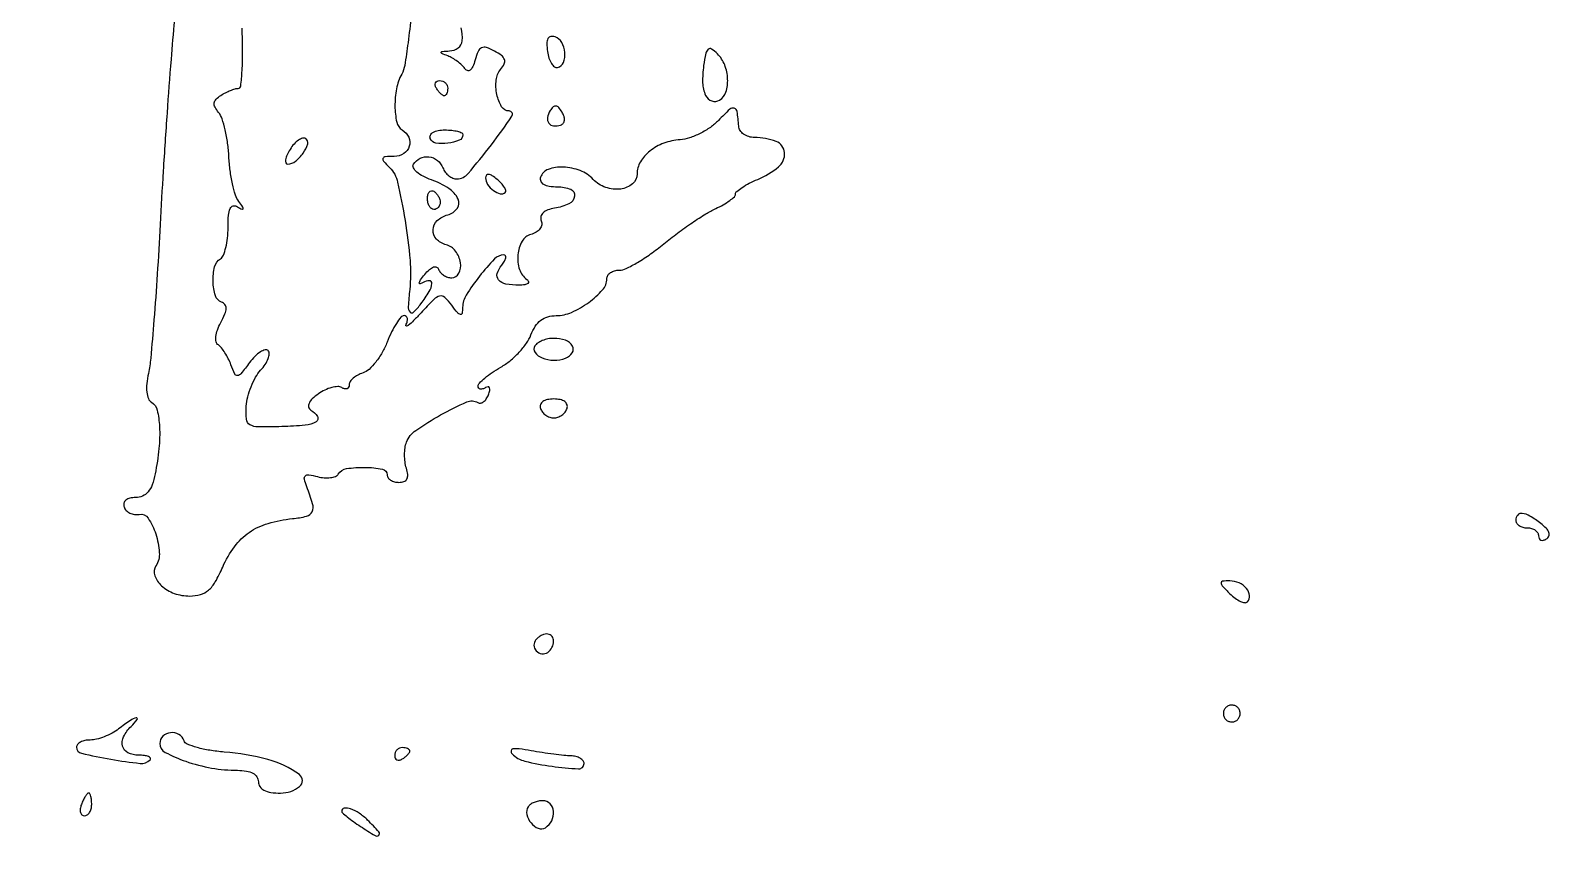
# Model space of a CAD drawing. Extents: x 0 to 4160, y 0 to 3120.
# Drawn here: x 2450.9 to 2652.9, y 1369 to 1478.6 of the extents above; entities that cross this region are included whole.
import ezdxf

# ---------------------------------------------------------------- set-up
doc = ezdxf.new("R2010")
doc.units = 0

msp = doc.modelspace()

# ---------------------------------------------------------------- linework, layer by layer
for points in [[(4159.499279, 606.274193, 0.000001), (4159.667734, 974.478125, 0.000057), (4159.806661, 1380.08378, 0.000034), (4159.883999, 1862.25), (4160, 3120), (3296.563358, 3120), (2433.126717, 3120)], [(757.647081, 3119.740147, 0.000002), (520.492565, 3119.487217, 0.4139)], [(1964.75, 0.149832, 0.000016), (2717.930904, 0.232101, 0.000028), (3351.473438, 0.357111)], [(2501.165597, 1480.60379, -0.009766), (2500.760285, 1477.003695, -0.007751), (2500.317847, 1474.018583, -0.082374), (2499.92448, 1472.858889, 0.075294), (2499.24309, 1470.939295, 0.050305), (2499.032523, 1468.612801, 0.051531), (2499.269304, 1466.530661, 0.202975), (2500, 1465.5, -0.14859), (2500.854318, 1464.530251, -0.183066), (2500.932148, 1463.335606, -0.178735), (2500.195903, 1462.368727, -0.142519), (2498.928571, 1462, 0.015915), (2497.74474, 1461.962308, 0.291832), (2497.454499, 1461.75, 0.281177), (2497.518851, 1461.389909, 0.01509), (2498.347998, 1460.509145, -0.142261), (2499.383239, 1458.62657, -0.014431), (2500.363828, 1453.562917, -0.019056), (2501.022586, 1448.291283, -0.048605), (2500.980568, 1444.443989, 0.012094), (2500.792192, 1442.203112, 0.183976), (2501.021454, 1441.472856, 0.449942), (2501.501576, 1441.445412, 0.033694), (2502.468197, 1442.55887, 0.025553), (2503.555275, 1444.159965, 0.111801), (2503.915808, 1445.238179, 0.448212), (2503.580128, 1445.60381, 0.13235), (2502.75, 1445.367059, -0.072721), (2502.360753, 1445.204408, -0.553417), (2502.243718, 1445.315712, -0.107092), (2502.41242, 1445.699856, -0.013757), (2502.963449, 1446.417695, -0.034995), (2503.58474, 1447.081727, -0.097249), (2504.125457, 1447.416817, -0.198521), (2504.53061, 1447.404235, -0.2095), (2504.796782, 1447.109653, 0.099379), (2505.039557, 1446.685499, 0.070376), (2505.455903, 1446.325961, 0.067465), (2505.97575, 1446.083087, 0.075729), (2506.521184, 1446, 0.281573), (2507.476964, 1446.584592, 0.161189), (2507.690563, 1447.967006, 0.11994), (2507.026905, 1449.514781, 0.169395), (2505.791882, 1450.344173, -0.139007), (2504.504523, 1451.101959, -0.206945), (2504.057247, 1452.310731, -0.193337), (2504.624413, 1453.529073, -0.124987), (2506.004126, 1454.290828, 0.172503), (2507.247978, 1455.137093, 0.273932), (2507.369132, 1456.382386, 0.141647), (2506.137743, 1457.788685, 0.058758), (2503.844818, 1458.904252, -0.035578), (2502.743015, 1459.378623, -0.060611), (2501.915963, 1459.94293, -0.089494), (2501.469961, 1460.503053, -0.268035), (2501.48401, 1460.974128, -0.144018), (2502.361267, 1461.761025, -0.142644), (2503.528352, 1461.951415, -0.138642), (2504.640001, 1461.485086, -0.133704), (2505.361626, 1460.5, 0.069706), (2505.677453, 1459.929493, 0.064941), (2506.144554, 1459.452081, 0.069119), (2506.685747, 1459.136007, 0.105641), (2507.218615, 1459.039, 0.211205), (2508.678904, 1459.738501, 0.013244), (2511.758301, 1463.536429, 0.01468), (2514.472687, 1467.295067, 0.601774), (2514.09908, 1468, -0.26358), (2513.116974, 1468.556381, -0.084893), (2512.488324, 1470.174576, -0.076379), (2512.39527, 1472.083798, -0.148314), (2512.981948, 1473.478249, 0.062572), (2513.450914, 1474.213547, 0.193262), (2513.486138, 1474.790772, 0.154309), (2513.104005, 1475.318113, 0.036547), (2512.17495, 1475.906369, 0.039674), (2511.11472, 1476.369816, 0.193385), (2510.472962, 1476.338171, 0.184401), (2510.012929, 1475.868252, 0.035629), (2509.610409, 1474.726108, -0.03227), (2509.307502, 1473.847859, -0.12127), (2508.962966, 1473.383176, -0.268038), (2508.604527, 1473.322508, -0.155302), (2508.250025, 1473.600056, 0.054195), (2507.854867, 1474.06288, 0.029262), (2507.279695, 1474.544701, 0.028784), (2506.629254, 1474.97201, 0.040013), (2506, 1475.271109, -0.010258), (2505.220374, 1475.586343, -0.403256), (2505.154225, 1475.743056, -0.289553), (2505.317253, 1475.864413, -0.007783), (2506.25, 1475.921053, 0.152711), (2507.380094, 1476.331218, 0.204926), (2507.910994, 1477.268649, 0.092599), (2507.785899, 1478.96461, 0.019285)], [(2469.926803, 1479.981793, 0.004971), (2469.471484, 1474.817966, 0.001983), (2468.945889, 1467.732152, 0.001962), (2468.439284, 1460.084935, 0.00247), (2468.032972, 1453, -0.002899), (2467.651852, 1446.452527, -0.003709), (2467.221208, 1440.427814, -0.002879), (2466.793971, 1435.38585, -0.03132), (2466.483494, 1433.37128, 0.029951), (2466.273576, 1432.033522, 0.051166), (2466.280895, 1430.903959, 0.066359), (2466.490508, 1430.052005, 0.162265), (2466.899256, 1429.562263, -0.199335), (2467.643388, 1428.528063, -0.044988), (2467.952615, 1426.338235, -0.038131), (2467.878186, 1423.460284, -0.023833), (2467.375, 1420.125, -0.035505), (2466.977676, 1418.680243, -0.088085), (2466.439078, 1417.728723, -0.119233), (2465.720723, 1417.190901, -0.101677), (2464.791667, 1417, 0.058771), (2464.046063, 1416.912057, 0.11374), (2463.511287, 1416.646223, 0.157596), (2463.251108, 1416.24062, 0.149628), (2463.27041, 1415.75, 0.111542), (2463.555692, 1415.293487, 0.084185), (2464.037772, 1414.947781, 0.078735), (2464.639454, 1414.763635, 0.078609), (2465.268938, 1414.774362, -0.297863), (2466.454429, 1414.266063, -0.067864), (2467.454879, 1412.201454, -0.062958), (2467.927788, 1409.741936, -0.155686), (2467.488006, 1407.980594, 0.222922), (2467.33867, 1406.68665, 0.129811), (2468.214824, 1405.355012, 0.097423), (2469.905313, 1404.349849, 0.085761), (2471.929997, 1404, 0.067346), (2473.356589, 1404.193027, 0.112993), (2474.416525, 1404.763856, 0.084077), (2475.321274, 1405.873585, 0.025186), (2476.304665, 1407.829475, -0.054936), (2477.859818, 1410.512697, -0.082386), (2479.79672, 1412.395968, -0.079811), (2482.286001, 1413.591293, -0.048434), (2485.5, 1414.214731, 0.036238), (2487.371259, 1414.530649, 0.230149), (2488.093052, 1415.128942, 0.179807), (2488.166783, 1416.173782, 0.021351), (2487.405421, 1418.41074, -0.030216), (2487.07888, 1419.428948, -0.272613), (2487.204099, 1419.860562, -0.233803), (2487.665929, 1420.001798, -0.023306), (2488.830334, 1419.75462, 0.042628), (2489.701144, 1419.604625, 0.052325), (2490.525758, 1419.620448, 0.061262), (2491.188168, 1419.786849, 0.163622), (2491.558021, 1420.09388, -0.219692), (2492.641843, 1420.811281, -0.041716), (2495.065533, 1420.978322, -0.04258), (2497.379803, 1420.746867, -0.361069), (2498, 1420, 0.154397), (2498.120645, 1419.618616, 0.097848), (2498.46042, 1419.29375, 0.08029), (2498.968061, 1419.074524, 0.061935), (2499.567388, 1419, 0.087861), (2500.225862, 1419.116609, 0.186173), (2500.609761, 1419.452416, 0.148306), (2500.719375, 1420.02384, 0.050641), (2500.544713, 1420.859123, -0.045795), (2500.36324, 1421.686936, -0.032382), (2500.306576, 1422.637538, -0.032844), (2500.372141, 1423.561148, -0.057532), (2500.562632, 1424.30262, -0.151179), (2501.774957, 1425.843918, -0.024284), (2505.064599, 1427.886524, -0.021001), (2508.515863, 1429.618449, -0.249142), (2509.961107, 1429.524038, 0.179794), (2510.323628, 1429.451385, 0.118128), (2510.721107, 1429.616243, 0.087463), (2511.095481, 1430.003887, 0.056835), (2511.383761, 1430.557681, 0.03668), (2511.557806, 1431.134428, 0.156144), (2511.525839, 1431.488519, 0.32884), (2511.325832, 1431.607208, 0.113925), (2510.988546, 1431.492921, -0.059782), (2510.610219, 1431.317507, -0.129139), (2510.292243, 1431.299083, -0.193342), (2510.085592, 1431.434754, -0.15515), (2510.006323, 1431.690983, -0.194278), (2510.175864, 1432.101578, -0.024681), (2510.892836, 1432.764275, -0.025983), (2511.864847, 1433.495219, -0.018871), (2513.015363, 1434.208678, 0.042944), (2514.235806, 1435.049341, 0.032653), (2515.419856, 1436.161945, 0.033454), (2516.398561, 1437.361563, 0.063617), (2516.984289, 1438.458678, -0.053459), (2517.559089, 1439.589863, -0.085991), (2518.293248, 1440.380279, -0.09233), (2519.209593, 1440.841817, -0.070728), (2520.322239, 1441, 0.104629), (2522.349964, 1441.429013, 0.053263), (2524.616671, 1442.737164, 0.053811), (2526.440278, 1444.393494, 0.183497), (2527, 1445.867295, -0.143898), (2527.126941, 1446.299244, -0.099497), (2527.483809, 1446.667268, -0.083906), (2528.017432, 1446.915254, -0.067002), (2528.647008, 1447, 0.113506), (2529.536795, 1447.204629, 0.020184), (2531.052151, 1448.017679, 0.020912), (2532.782461, 1449.13809, 0.017508), (2534.521908, 1450.464439, -0.011798), (2536.333138, 1451.878516, -0.010515), (2538.278979, 1453.262547, -0.010613), (2540.08096, 1454.43287, -0.031822), (2541.3749, 1455.124954, 0.02115), (2542.380335, 1455.635453, 0.029495), (2543.228877, 1456.180644, 0.029478), (2543.847831, 1456.690448, 0.208666), (2544, 1457.039195, -0.223414), (2544.16356, 1457.386969, -0.027149), (2544.860143, 1457.902681, -0.028019), (2545.806484, 1458.453332, -0.019568), (2546.928145, 1458.970237, 0.074513), (2549.664699, 1460.616008, 0.24386), (2550.465916, 1462.499435, 0.290979), (2549.359436, 1463.977855, 0.090745), (2546.506128, 1464.5, -0.072823), (2545.736418, 1464.612703, -0.082685), (2545.067461, 1464.940625, -0.093123), (2544.600568, 1465.427633, -0.128069), (2544.408443, 1466, 0.016069), (2544.212763, 1467.926316, 0.298721), (2543.831148, 1468.366778, 0.263357), (2543.232046, 1468.220976, 0.013308), (2541.75, 1466.753786, -0.049616), (2540.682119, 1465.839943, -0.035762), (2539.333837, 1465.036902, -0.036351), (2537.926247, 1464.453335, -0.062751), (2536.684339, 1464.208031, 0.070452), (2534.521744, 1463.746309, 0.080364), (2532.67772, 1462.711444, 0.091673), (2531.436251, 1461.285006, 0.134132), (2531, 1459.68806, -0.221939), (2530.389222, 1458.37983, -0.144576), (2528.833676, 1457.703669, -0.114577), (2526.854929, 1457.912771, -0.120316), (2525.21119, 1458.973149, 0.111194), (2523.494392, 1460.124949, 0.082613), (2521.251624, 1460.590327, 0.095931), (2519.264399, 1460.286879, 0.230614), (2518.249494, 1459.25, 0.186738), (2518.274328, 1458.731253, 0.163107), (2518.642693, 1458.328172, 0.09223), (2519.392411, 1458.077171, 0.034795), (2520.5, 1458, -0.094582), (2522.232411, 1457.669332, -0.346911), (2522.755786, 1456.767306, -0.251443), (2522.006713, 1455.750144, -0.074588), (2520.095217, 1455.17043, 0.049608), (2519.199679, 1454.946815, 0.104179), (2518.591538, 1454.572755, 0.148817), (2518.313253, 1454.082498, 0.147869), (2518.354348, 1453.518966, -0.139159), (2518.403481, 1452.973703, -0.115598), (2518.166839, 1452.439278, -0.096649), (2517.669836, 1451.99354, -0.070766), (2516.984836, 1451.706285, 0.202226), (2515.812433, 1450.806016, 0.107267), (2515.256075, 1449.027395, 0.101044), (2515.474021, 1447.088892, 0.162919), (2516.452024, 1445.765313, -0.151569), (2516.670289, 1445.483217, -0.337381), (2516.59635, 1445.238227, -0.124291), (2516.169552, 1445.06796, -0.031242), (2515.416667, 1445.015313, -0.047279), (2513.675489, 1445.167422, -0.170656), (2512.723271, 1445.712224, -0.257168), (2512.542323, 1446.562724, -0.100064), (2513.131121, 1447.657991, 0.035634), (2513.50045, 1448.173703, 0.087584), (2513.670791, 1448.605785, 0.192436), (2513.621056, 1448.880001, 0.258314), (2513.404281, 1449, 0.204112), (2512.173432, 1448.475693, 0.024635), (2510.195887, 1446.203384, 0.027332), (2508.450503, 1443.718001, 0.135227), (2507.968197, 1442.094461, -0.033123), (2507.89946, 1441.298709, -0.42435), (2507.679537, 1441.143105, -0.175533), (2507.322054, 1441.354678, -0.010172), (2506.521698, 1442.367962, 0.041554), (2505.599961, 1443.395349, 0.254976), (2504.935552, 1443.570089, 0.137025), (2504.161661, 1443.132632, 0.010255), (2502.472827, 1441.367962, -0.008723), (2501.498503, 1440.343625, -0.027864), (2500.80035, 1439.709651, -0.181898), (2500.550698, 1439.626453, -0.548129), (2500.478343, 1439.75, 0.055226), (2500.66007, 1440.228922, 0.109526), (2500.673866, 1440.632812, 0.169394), (2500.523155, 1440.896255, 0.180822), (2500.245663, 1441, 0.225058), (2499.828136, 1440.802037, 0.028605), (2499.22722, 1439.974609, 0.029013), (2498.591839, 1438.846445, 0.020253), (2498.003652, 1437.509308, -0.035831), (2497.345415, 1436.130996, -0.036868), (2496.502598, 1434.874602, -0.03952), (2495.6103, 1433.904359, -0.110672), (2494.817006, 1433.44192, 0.04645), (2494.121866, 1433.147884, 0.054823), (2493.533745, 1432.743338, 0.063627), (2493.131524, 1432.295369, 0.152301), (2493, 1431.873595, -0.118939), (2492.920788, 1431.545313, -0.186674), (2492.706765, 1431.354486, -0.153371), (2492.383497, 1431.336787, -0.076122), (2492.001754, 1431.498916, 0.152885), (2491.472823, 1431.634061, 0.053172), (2490.687154, 1431.507664, 0.046792), (2489.796091, 1431.173005, 0.039577), (2488.928311, 1430.66234, 0.034705), (2488.120527, 1430.008589, 0.095044), (2487.688969, 1429.41856, 0.176366), (2487.643328, 1428.928381, 0.19256), (2487.926556, 1428.545391, -0.116971), (2488.793225, 1427.676884, -0.423174), (2488.620619, 1426.998617, -0.107404), (2487.18104, 1426.542281, -0.015728), (2484.105644, 1426.352808, -0.009004), (2480.958495, 1426.314815, -0.129915), (2479.889666, 1426.604095, -0.244669), (2479.427482, 1427.328055, -0.039369), (2479.410918, 1429.057695, -0.046002), (2479.610648, 1430.287047, -0.032075), (2480.049156, 1431.623129, -0.032472), (2480.64125, 1432.860915, -0.056175), (2481.306368, 1433.786039, 0.037894), (2481.904276, 1434.556733, 0.055299), (2482.29587, 1435.320858, 0.070997), (2482.441235, 1435.966865, 0.219679), (2482.290465, 1436.376202, 0.269805), (2481.890641, 1436.481852, 0.076233), (2481.279191, 1436.208139, 0.054662), (2480.563566, 1435.626735, 0.033275), (2479.850328, 1434.801576, -0.008325), (2478.707764, 1433.338172, -0.195468), (2478.256813, 1433.088774, -0.324377), (2477.891408, 1433.292316, -0.020049), (2477.384987, 1434.506525, 0.027237), (2477.033915, 1435.315357, 0.025721), (2476.590927, 1436.097372, 0.026629), (2476.126467, 1436.747856, 0.076517), (2475.719696, 1437.122826, -0.192583), (2475.436978, 1437.5376, -0.081656), (2475.399442, 1438.221554, -0.060249), (2475.602753, 1439.095865, -0.035657), (2476.040153, 1440.075027, 0.023001), (2476.583275, 1441.212701, 0.09058), (2476.751118, 1441.967743, 0.174763), (2476.592918, 1442.465107, 0.149871), (2476.143398, 1442.785534, -0.243809), (2475.329027, 1443.624105, -0.066945), (2475.028614, 1445.500185, -0.065443), (2475.234566, 1447.443025, -0.197746), (2476, 1448.5, 0.161112), (2476.386825, 1448.961364, 0.035024), (2476.70625, 1449.964612, 0.033102), (2476.926607, 1451.232768, 0.026472), (2477, 1452.618034, -0.017973), (2477.0589, 1454.256098, -0.088953), (2477.285645, 1455.146619, -0.242021), (2477.688701, 1455.465369, -0.1859), (2478.25, 1455.367059, 0.015889), (2478.857118, 1455.028085, 0.487928), (2478.994052, 1455.09096, 0.214748), (2478.949324, 1455.322775, 0.008004), (2478.413585, 1456.058042, -0.085395), (2477.979688, 1456.901098, -0.021929), (2477.582688, 1458.386954, -0.021679), (2477.273403, 1460.147652, -0.020511), (2477.110603, 1461.961376, 0.021586), (2476.944394, 1463.769426, 0.023189), (2476.624917, 1465.513145, 0.023541), (2476.213132, 1466.97457, 0.093017), (2475.76132, 1467.787592, -0.050023), (2475.28363, 1468.496791, -0.15761), (2475.182135, 1469.054077, -0.164392), (2475.427055, 1469.550452, -0.055655), (2476.064302, 1470.060903, -0.023221), (2476.676796, 1470.409755, -0.022031), (2477.32968, 1470.707009, -0.022602), (2477.92989, 1470.917974, -0.068836), (2478.355885, 1470.984687, 0.378406), (2478.682805, 1471.284033, 0.010854), (2478.85473, 1473.321384, 0.016835), (2478.928498, 1475.880915, 0.010132), (2478.852199, 1478.917895, -0.009912)]]:
    msp.add_lwpolyline(points, format="xyb")
for points in [[(2519.165853, 1475.861382, 0.041281), (2519.36687, 1474.975307, 0.064573), (2519.695594, 1474.267094, 0.089421), (2520.09282, 1473.833717, 0.227694), (2520.5, 1473.75, 0.237996), (2521.265925, 1474.411373, 0.119055), (2521.467613, 1475.708711, 0.108519), (2521.055564, 1477.045684, 0.18556), (2520.165853, 1477.778049, 0.129446), (2519.602657, 1477.814307, 0.228017), (2519.236947, 1477.541143, 0.123735), (2519.085969, 1476.909629, 0.032267)], [(2539.784722, 1473.986575, 0.04421), (2539.654642, 1471.721525, 0.10073), (2540.046338, 1470.061946, 0.200921), (2540.853302, 1469.322639, 0.228529), (2541.888197, 1469.430902, 0.178054), (2542.724573, 1470.497931, 0.089802), (2542.954877, 1472.215797, 0.081467), (2542.562089, 1474.072939, 0.103971), (2541.608115, 1475.534742, 0.046696), (2540.838936, 1476.17226, 0.337698), (2540.388726, 1476.148557, 0.167815), (2540.069523, 1475.609119, 0.014015)], [(2506, 1471, -0.042167), (2505.967655, 1470.617151, -0.061769), (2505.870461, 1470.29375, -0.081139), (2505.727648, 1470.07446, -0.210953), (2505.559017, 1470, -0.151918), (2505.34829, 1470.065539, -0.038439), (2505.066025, 1470.29375, -0.035638), (2504.768994, 1470.617226, -0.029505), (2504.5, 1471, -0.082592), (2504.343488, 1471.3821, -0.161196), (2504.3746, 1471.70625, -0.182303), (2504.586039, 1471.921712, -0.108972), (2504.940983, 1472, -0.093332), (2505.345238, 1471.923877, -0.09642), (2505.688914, 1471.70625, -0.099167), (2505.918938, 1471.381556, -0.105053)], [(2519.524864, 1468.040232, 0.095285), (2519.173645, 1467.11717, 0.203585), (2519.342919, 1466.387974, 0.21625), (2519.971294, 1466.032286, 0.105435), (2520.905454, 1466.145833, 0.142632), (2521.250559, 1466.389303, 0.141913), (2521.411849, 1466.780462, 0.10734), (2521.358425, 1467.28882, 0.059411), (2521.092954, 1467.856763, 0.040481), (2520.650668, 1468.454721, 0.186249), (2520.276151, 1468.651965, 0.226851), (2519.915023, 1468.5284, 0.060422)], [(2485.191677, 1462.935317, 0.031535), (2484.790431, 1462.192383, 0.066844), (2484.598357, 1461.568499, 0.129361), (2484.635792, 1461.16329, 0.315203), (2484.869081, 1461, 0.170129), (2485.899239, 1461.360968, 0.069758), (2486.931085, 1462.45218, 0.081687), (2487.514782, 1463.644832, 0.339553), (2487.24871, 1464.346289, 0.211755), (2486.834439, 1464.403076, 0.080197), (2486.294489, 1464.148108, 0.06116), (2485.716622, 1463.637809, 0.041774)], [(2508, 1464.866631, -0.301991), (2507.513018, 1464.133878, -0.070295), (2506.010163, 1463.738419, -0.068219), (2504.423422, 1463.769018, -0.2684), (2503.691902, 1464.360508, -0.207585), (2503.711, 1464.804928, -0.147654), (2504.053588, 1465.176009, -0.089913), (2504.71917, 1465.421055, -0.043383), (2505.627319, 1465.5, -0.025222), (2506.536549, 1465.454106, -0.04002), (2507.303025, 1465.313948, -0.047908), (2507.846827, 1465.111367, -0.287136)], [(2511, 1459.181462, 0.149534), (2511.266453, 1458.310438, 0.084765), (2512.035287, 1457.506143, 0.097357), (2512.934546, 1457.077607, 0.264952), (2513.590697, 1457.257364, 0.274667), (2513.658254, 1457.52273, 0.066988), (2513.466178, 1457.952146, 0.05004), (2513.075014, 1458.46205, 0.030935), (2512.524166, 1458.979944, 0.030483), (2511.879936, 1459.451416, 0.110288), (2511.405689, 1459.625144, 0.256649), (2511.121034, 1459.514408, 0.176123)], [(2505, 1455.940983, -0.087308), (2504.936779, 1455.581686, -0.094392), (2504.755208, 1455.276414, -0.100145), (2504.484563, 1455.072214, -0.112153), (2504.166667, 1455, -0.170324), (2503.848724, 1455.111542, -0.094314), (2503.578125, 1455.427703, -0.074868), (2503.395108, 1455.899039, -0.055286), (2503.333333, 1456.456011, -0.05773), (2503.393656, 1456.976727, -0.124167), (2503.578125, 1457.33303, -0.190804), (2503.850897, 1457.471218, -0.16277), (2504.166667, 1457.396994, -0.071639), (2504.485481, 1457.130304, -0.05288), (2504.755208, 1456.756842, -0.053298), (2504.938439, 1456.339084, -0.076861)], [(2517.495635, 1436.992937, 0.305767), (2517.530073, 1436.130359, 0.141222), (2518.461707, 1435.412039, 0.091791), (2520.017831, 1435.107651, 0.094405), (2521.563382, 1435.385948, 0.157841), (2522.439573, 1436.093774, 0.286794), (2522.456968, 1436.981319, 0.175128), (2521.530028, 1437.738686, 0.084782), (2520, 1438, 0.048595), (2519.233945, 1437.92537, 0.047061), (2518.488032, 1437.704175, 0.050865), (2517.869598, 1437.379079, 0.108322)], [(2518.25, 1428.75, 0.087886), (2518.509184, 1428.272249, 0.06965), (2518.935937, 1427.867188, 0.06941), (2519.459169, 1427.593688, 0.085974), (2520, 1427.5, 0.085974), (2520.540831, 1427.593688, 0.06941), (2521.064063, 1427.867188, 0.06965), (2521.490816, 1428.272249, 0.087886), (2521.75, 1428.75, 0.162171), (2521.750104, 1429.249077, 0.158614), (2521.451282, 1429.653846, 0.105759), (2520.848796, 1429.915359, 0.049736), (2520, 1430, 0.049736), (2519.151204, 1429.915359, 0.105759), (2518.548718, 1429.653846, 0.158614), (2518.249896, 1429.249077, 0.162171)], [(2647, 1414, 0.148195), (2647.115568, 1413.618646, 0.098894), (2647.440625, 1413.29375, 0.082425), (2647.926543, 1413.074694, 0.064853), (2648.5, 1413, -0.06887), (2649.073318, 1412.920655, -0.085131), (2649.559375, 1412.688914, -0.099915), (2649.884374, 1412.344827, -0.140337), (2650, 1411.940983, 0.117984), (2650.083995, 1411.589979, 0.186324), (2650.311328, 1411.385464, 0.154104), (2650.654572, 1411.365401, 0.076689), (2651.059841, 1411.536984, 0.167403), (2651.365051, 1411.9102, 0.1789), (2651.364913, 1412.38063, 0.10394), (2651.012175, 1412.941401, 0.038383), (2650.309841, 1413.564197, 0.026091), (2648.854917, 1414.55221, 0.103735), (2647.841919, 1414.907865, 0.253889), (2647.251474, 1414.681325, 0.178657)], [(2609.261905, 1404.309524, 0.035106), (2609.95489, 1403.707572, 0.053354), (2610.639087, 1403.298909, 0.069648), (2611.215664, 1403.125127, 0.239178), (2611.576326, 1403.242993, 0.229105), (2611.860099, 1404.058249, 0.14866), (2611.454184, 1404.990565, 0.111168), (2610.461081, 1405.735512, 0.105932), (2609.226697, 1406, 0.023635), (2608.279546, 1405.955204, 0.392789), (2608.08727, 1405.739365, 0.185397), (2608.240823, 1405.363088, 0.007828)], [(2517.542705, 1398.069098, 0.195483), (2517.412739, 1397.300347, 0.177971), (2517.849183, 1396.620737, 0.173509), (2518.632003, 1396.375083, 0.18866), (2519.36052, 1396.693853, 0.094258), (2519.860497, 1397.428701, 0.135693), (2519.969472, 1398.203471, 0.182678), (2519.664889, 1398.772622, 0.181466), (2519.059017, 1399, 0.08447), (2518.65652, 1398.931514, 0.05343), (2518.225445, 1398.726548, 0.051896), (2517.832549, 1398.425195, 0.064898)], [(2608.552786, 1389.08541, 0.099038), (2608.401684, 1388.679226, 0.097945), (2608.417584, 1388.244476, 0.097945), (2608.597789, 1387.848514, 0.099038), (2608.91459, 1387.552786, 0.099038), (2609.320774, 1387.401684, 0.097945), (2609.755524, 1387.417584, 0.097945), (2610.151486, 1387.597789, 0.099038), (2610.447214, 1387.91459, 0.099038), (2610.598316, 1388.320774, 0.097945), (2610.582416, 1388.755524, 0.097945), (2610.402211, 1389.151486, 0.099038), (2610.08541, 1389.447214, 0.099038), (2609.679226, 1389.598316, 0.097945), (2609.244476, 1389.582416, 0.097945), (2608.848514, 1389.402211, 0.099038)], [(2462.55887, 1386.468197, -0.038541), (2461.682972, 1385.906136, -0.030083), (2460.656592, 1385.431283, -0.030896), (2459.641073, 1385.104414, -0.062488), (2458.80887, 1385, 0.049923), (2458.116682, 1384.930716, 0.069907), (2457.531356, 1384.724249, 0.090059), (2457.137524, 1384.419646, 0.185286), (2457, 1384.061273, 0.348474), (2457.642926, 1383.250808, 0.014523), (2461.508897, 1382.465159, 0.016249), (2465.410288, 1381.919537, 0.226734), (2466.712862, 1382.379529, 0.333256), (2466.746158, 1382.612372, 0.173679), (2466.514612, 1382.817737, 0.068421), (2465.957042, 1382.957135, 0.027097), (2465.166667, 1383, -0.115411), (2463.787804, 1383.32257, -0.21892), (2463.085238, 1384.191117, -0.18009), (2463.219691, 1385.439853, -0.080619), (2464.2, 1386.8, 0.030207), (2465.008439, 1387.712502, 0.697021), (2464.880701, 1387.919525, 0.101473), (2464.11987, 1387.596285, 0.010891)], [(2468, 1384.547004, 0.277563), (2468.706407, 1383.372522, 0.038805), (2471.417717, 1382.19334, 0.039563), (2474.834641, 1381.30781, 0.043144), (2478.25, 1381.005577, -0.039558), (2479.430947, 1380.909589, -0.08539), (2480.290737, 1380.614568, -0.122737), (2480.809835, 1380.135649, -0.146378), (2481, 1379.5, 0.150693), (2481.199239, 1378.853935, 0.12588), (2481.740164, 1378.377508, 0.083267), (2482.651999, 1378.089949, 0.034849), (2483.940983, 1378, 0.171232), (2486.452127, 1378.885951, 0.493729), (2486.413345, 1380.450223, 0.092245), (2482.265605, 1382.427291, 0.045582), (2476.492719, 1383.416654, -0.020142), (2474.578532, 1383.645348, -0.028622), (2472.905068, 1384.013272, -0.028082), (2471.620803, 1384.452866, -0.219188), (2471.199179, 1384.902462, 0.184845), (2470.514675, 1385.736378, 0.15845), (2469.396256, 1385.967325, 0.16738), (2468.398995, 1385.49498, 0.20187)], [(2499, 1382.940983, 0.108972), (2499.078288, 1382.586039, 0.182303), (2499.29375, 1382.3746, 0.161196), (2499.6179, 1382.343488, 0.082592), (2500, 1382.5, 0.029505), (2500.382774, 1382.768994, 0.035638), (2500.70625, 1383.066025, 0.038439), (2500.934461, 1383.34829, 0.151918), (2501, 1383.559017, 0.210953), (2500.92554, 1383.727648, 0.081139), (2500.70625, 1383.870461, 0.061769), (2500.382849, 1383.967655, 0.042167), (2500, 1384, 0.105053), (2499.618444, 1383.918938, 0.099167), (2499.29375, 1383.688914, 0.09642), (2499.076123, 1383.345238, 0.093332)], [(2514.5, 1383.189867, 0.142366), (2516.190339, 1382.214169, 0.026166), (2519.766902, 1381.532441, 0.022151), (2523.286062, 1381.208705, 0.428177), (2524, 1381.889553, 0.171083), (2523.866473, 1382.268372, 0.091768), (2523.485938, 1382.595456, 0.073052), (2522.919454, 1382.822463, 0.054288), (2522.25, 1382.907822, -0.021065), (2521.34491, 1382.962625, -0.00648), (2519.985938, 1383.120371, -0.00647), (2518.468349, 1383.336493, -0.007053), (2517, 1383.586289, 0.012618), (2515.426671, 1383.835962, 0.072477), (2514.584948, 1383.825391, 0.348158), (2514.359494, 1383.580192, 0.212586)], [(2457.638374, 1376.5, 0.055937), (2457.488865, 1375.925634, 0.100118), (2457.516384, 1375.440625, 0.147206), (2457.710807, 1375.122486, 0.184534), (2458.031385, 1375, 0.152681), (2458.400789, 1375.115494, 0.098158), (2458.715469, 1375.440625, 0.08088), (2458.92777, 1375.926468, 0.062722), (2459, 1376.5, 0.024748), (2458.971531, 1377.074824, 0.039339), (2458.884553, 1377.559375, 0.046727), (2458.758929, 1377.903916, 0.289661), (2458.606989, 1378, 0.222225), (2458.420671, 1377.912889, 0.030693), (2458.160341, 1377.559375, 0.030395), (2457.887494, 1377.074558, 0.02136)], [(2492, 1375.61501, 0.215939), (2492.098362, 1375.397876, 0.009941), (2492.734375, 1374.86193, 0.015018), (2493.54203, 1374.247558, 0.010058), (2494.5, 1373.591957, 0.009425), (2496.405673, 1372.394035, 0.330194), (2496.900145, 1372.441404, 0.417118), (2496.92046, 1372.872449, 0.010536), (2495.428571, 1374.428571, 0.048001), (2494.327471, 1375.33637, 0.065191), (2493.176365, 1375.911487, 0.115099), (2492.338588, 1375.998895, 0.377992)], [(2516.625, 1376.202254, 0.196264), (2516.453917, 1375.180953, 0.116315), (2517.002701, 1374.054151, 0.126473), (2517.957912, 1373.351261, 0.238458), (2518.888197, 1373.430902, 0.13979), (2519.731646, 1374.355668, 0.139299), (2519.96198, 1375.587525, 0.168863), (2519.504142, 1376.595001, 0.205232), (2518.559017, 1377, 0.050179), (2517.971245, 1376.940864, 0.047705), (2517.396494, 1376.765662, 0.051353), (2516.917963, 1376.508057, 0.105582)]]:
    msp.add_lwpolyline(points, format="xyb", close=True)

doc.saveas('drawing.dxf')
